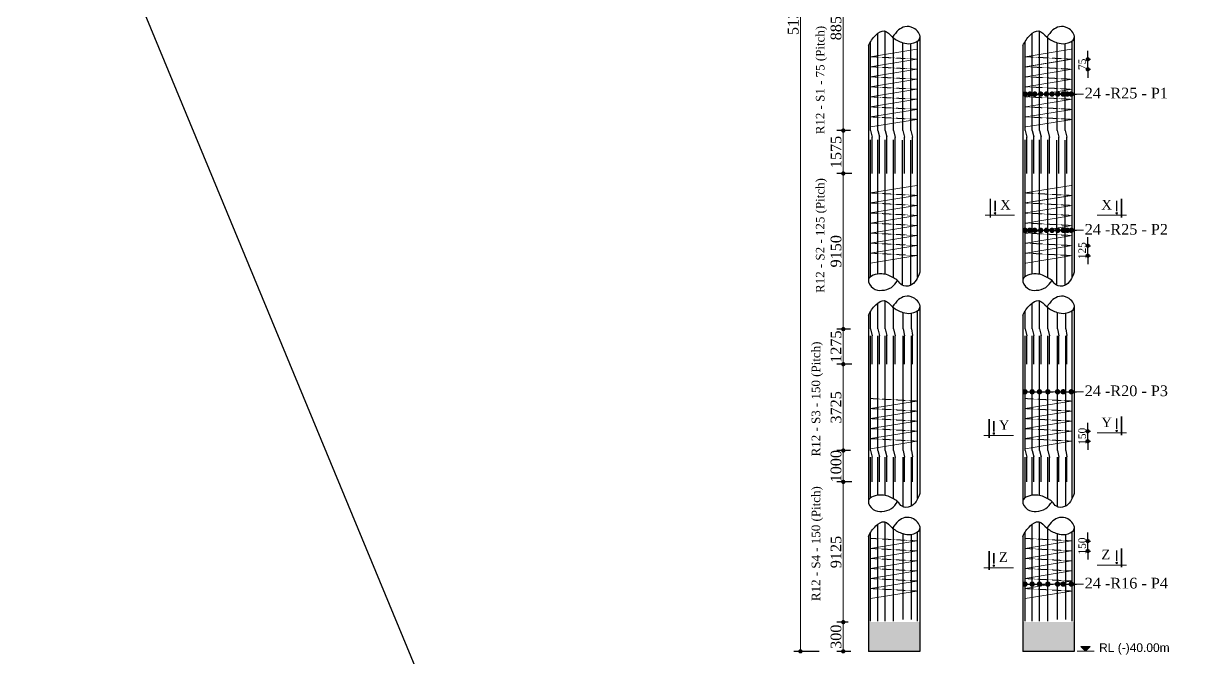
# Model space of a CAD drawing. Header units: millimetres. Extents: x -684453 to 35267, y -286696 to 273430.
# Drawn here: x -594310 to -566886, y 87976 to 102754 of the extents above; entities that cross this region are included whole.
import ezdxf

# ---------------------------------------------------------------- set-up
doc = ezdxf.new("R2010")
doc.units = ezdxf.units.MM
doc.header["$PDMODE"] = 2
doc.linetypes.add('DASHEDX2', pattern=[38.1, 25.4, -12.7])
doc.layers.get('Defpoints').update_dxf_attribs({"lineweight": 13})
for name, color, linetype, lineweight in [('Binder', 136, 'Continuous', 15), ('dim', 4, 'Continuous', 25), ('Dimision', 4, 'Continuous', 9), ('hatch', 65, 'Continuous', 9), ('Pire Line', 11, 'Continuous', 25), ('Reinf.', 12, 'Continuous', 30), ('Text', 7, 'Continuous', 15)]:
    doc.layers.add(name, color=color, linetype=linetype, lineweight=lineweight)
doc.styles.add('ROMANS', font='arial.ttf', dxfattribs={"height": 200})
doc.styles.get("Standard").update_dxf_attribs({"font": 'times.ttf'})
doc.linetypes.add('BATTING', pattern='A,0.00254,-2.54,[134,ltypeshp.shx,S=2.54,R=0,X=-2.54,Y=0],-5.08,[134,ltypeshp.shx,S=2.54,R=180,X=2.54,Y=0],-2.54', length=10.16254)
doc.dimstyles.new('ISO-25', dxfattribs={"dimtxt": 175, "dimasz": 100, "dimexe": 65, "dimexo": 115.625, "dimgap": 40, "dimtad": 1, "dimtoh": 1, "dimdec": 0, "dimtxsty": 'Standard', "dimblk": 'DOT', "dimcen": 300, "dimclrd": 256, "dimclre": 256, "dimclrt": 256, "dimadec": 0, "dimazin": 0, "dimtfac": 1, "dimtdec": 0, "dimtix": 1, "dimtmove": 0, "dimatfit": 3, "dimldrblk": 'DOT', "dimfxl": 75, "dimlwd": -1, "dimarcsym": 0})

# ---------------------------------------------------------------- blocks, each defined once
blk = doc.blocks.new('_Dot')
at = {"color": 0, "linetype": 'ByBlock', "lineweight": -2}
blk.add_line((-0.5, 0), (-1, 0), dxfattribs=at)
at = {"color": 0, "linetype": 'ByBlock', "const_width": 0.5}
blk.add_lwpolyline([(-0.25, 0, 1), (0.25, 0, 1)], format="xyb", close=True, dxfattribs=at)
blk = doc.blocks.new('*D451')
at = {"layer": 'Defpoints', "color": 0, "ltscale": 3, "transparency": 16777216}
for p in [(-575193, 100259), (-574911, 100259), (-574880, 99259)]:
    blk.add_point(p, dxfattribs=at)
at = {"layer": 'Dimision', "color": 1, "lineweight": -2, "ltscale": 3, "transparency": 16777216}
for p, q in [((-575026, 100259), (-575343, 100259)), ((-574996, 99259), (-575343, 99259))]:
    blk.add_line(p, q, dxfattribs=at)
at = {"layer": 'Dimision', "ltscale": 3, "transparency": 16777216}
blk.add_line((-575193, 99359), (-575193, 100159), dxfattribs=at)
at = {"layer": 'Dimision', "ltscale": 3, "transparency": 16777216, "xscale": 100, "yscale": 100, "zscale": 100}
for p, rotation in [((-575193, 100259), 90), ((-575193, 99259), 270)]:
    blk.add_blockref('_Dot', p, dxfattribs=dict(at, rotation=rotation))
at = {"layer": 'Dimision', "ltscale": 3, "transparency": 16777216, "insert": (-575361, 99759), "char_height": 250, "attachment_point": 5, "rotation": 90}
blk.add_mtext('1575', dxfattribs=at)
blk = doc.blocks.new('*D454')
at = {"layer": 'Defpoints', "color": 0, "ltscale": 3, "transparency": 16777216}
for p in [(-575193, 99259), (-574880, 99259), (-574911, 95631)]:
    blk.add_point(p, dxfattribs=at)
at = {"layer": 'Dimision', "color": 1, "lineweight": -2, "ltscale": 3, "transparency": 16777216}
for p, q in [((-574996, 99259), (-575343, 99259)), ((-575026, 95631), (-575343, 95631))]:
    blk.add_line(p, q, dxfattribs=at)
at = {"layer": 'Dimision', "ltscale": 3, "transparency": 16777216}
blk.add_line((-575193, 95731), (-575193, 99159), dxfattribs=at)
at = {"layer": 'Dimision', "ltscale": 3, "transparency": 16777216, "xscale": 100, "yscale": 100, "zscale": 100}
for p, rotation in [((-575193, 99259), 90), ((-575193, 95631), 270)]:
    blk.add_blockref('_Dot', p, dxfattribs=dict(at, rotation=rotation))
at = {"layer": 'Dimision', "ltscale": 3, "transparency": 16777216, "insert": (-575361, 97445), "char_height": 250, "attachment_point": 5, "rotation": 90}
blk.add_mtext('9150', dxfattribs=at)
blk = doc.blocks.new('*D455')
at = {"layer": 'Defpoints', "color": 0, "ltscale": 3, "transparency": 16777216}
for p in [(-575193, 105224), (-574892, 105224), (-574911, 100259)]:
    blk.add_point(p, dxfattribs=at)
at = {"layer": 'Dimision', "color": 1, "lineweight": -2, "ltscale": 3, "transparency": 16777216}
for p, q in [((-575007, 105224), (-575343, 105224)), ((-575026, 100259), (-575343, 100259))]:
    blk.add_line(p, q, dxfattribs=at)
at = {"layer": 'Dimision', "ltscale": 3, "transparency": 16777216}
blk.add_line((-575193, 100359), (-575193, 105124), dxfattribs=at)
at = {"layer": 'Dimision', "ltscale": 3, "transparency": 16777216, "xscale": 100, "yscale": 100, "zscale": 100}
for p, rotation in [((-575193, 105224), 90), ((-575193, 100259), 270)]:
    blk.add_blockref('_Dot', p, dxfattribs=dict(at, rotation=rotation))
at = {"layer": 'Dimision', "ltscale": 3, "transparency": 16777216, "insert": (-575361, 102741), "char_height": 250, "attachment_point": 5, "rotation": 90}
blk.add_mtext('8850', dxfattribs=at)
blk = doc.blocks.new('*D458')
at = {"layer": 'Defpoints', "color": 0, "ltscale": 3, "transparency": 16777216}
for p in [(-574964, 88800), (-575193, 88119), (-574904, 88119)]:
    blk.add_point(p, dxfattribs=at)
at = {"layer": 'Dimision', "color": 1, "lineweight": -2, "ltscale": 3, "transparency": 16777216}
for p, q in [((-575080, 88800), (-575343, 88800)), ((-575019, 88119), (-575343, 88119))]:
    blk.add_line(p, q, dxfattribs=at)
at = {"layer": 'Dimision', "ltscale": 3, "transparency": 16777216}
blk.add_line((-575193, 88700), (-575193, 88219), dxfattribs=at)
at = {"layer": 'Dimision', "ltscale": 3, "transparency": 16777216, "xscale": 100, "yscale": 100, "zscale": 100}
for p, rotation in [((-575193, 88800), 90), ((-575193, 88119), 270)]:
    blk.add_blockref('_Dot', p, dxfattribs=dict(at, rotation=rotation))
at = {"layer": 'Dimision', "ltscale": 3, "transparency": 16777216, "insert": (-575361, 88459), "char_height": 250, "attachment_point": 5, "rotation": 90}
blk.add_mtext('300', dxfattribs=at)
blk = doc.blocks.new('*D459')
at = {"layer": 'Defpoints', "color": 0, "ltscale": 3, "transparency": 16777216}
for p in [(-576193, 117794), (-575805, 117794), (-575639, 88119)]:
    blk.add_point(p, dxfattribs=at)
at = {"layer": 'Dimision', "color": 1, "lineweight": -2, "ltscale": 3, "transparency": 16777216}
for p, q in [((-575921, 117794), (-576343, 117794)), ((-575754, 88119), (-576343, 88119))]:
    blk.add_line(p, q, dxfattribs=at)
at = {"layer": 'Dimision', "ltscale": 3, "transparency": 16777216}
blk.add_line((-576193, 88219), (-576193, 117694), dxfattribs=at)
at = {"layer": 'Dimision', "ltscale": 3, "transparency": 16777216, "xscale": 100, "yscale": 100, "zscale": 100}
for p, rotation in [((-576193, 117794), 90), ((-576193, 88119), 270)]:
    blk.add_blockref('_Dot', p, dxfattribs=dict(at, rotation=rotation))
at = {"layer": 'Dimision', "ltscale": 3, "transparency": 16777216, "insert": (-576360, 102956), "char_height": 250, "attachment_point": 5, "rotation": 90}
blk.add_mtext('51363', dxfattribs=at)
blk = doc.blocks.new('*D483')
at = {"layer": 'Defpoints', "color": 0, "ltscale": 3, "transparency": 16777216}
for p in [(-575193, 95631), (-574911, 95631), (-574880, 94813)]:
    blk.add_point(p, dxfattribs=at)
at = {"layer": 'Dimision', "color": 1, "lineweight": -2, "ltscale": 3, "transparency": 16777216}
for p, q in [((-575026, 95631), (-575343, 95631)), ((-574996, 94813), (-575343, 94813))]:
    blk.add_line(p, q, dxfattribs=at)
at = {"layer": 'Dimision', "ltscale": 3, "transparency": 16777216}
blk.add_line((-575193, 94913), (-575193, 95531), dxfattribs=at)
at = {"layer": 'Dimision', "ltscale": 3, "transparency": 16777216, "xscale": 100, "yscale": 100, "zscale": 100}
for p, rotation in [((-575193, 95631), 90), ((-575193, 94813), 270)]:
    blk.add_blockref('_Dot', p, dxfattribs=dict(at, rotation=rotation))
at = {"layer": 'Dimision', "ltscale": 3, "transparency": 16777216, "insert": (-575361, 95222), "char_height": 250, "attachment_point": 5, "rotation": 90}
blk.add_mtext('1275', dxfattribs=at)
blk = doc.blocks.new('*D536')
at = {"layer": 'Defpoints', "color": 0, "ltscale": 3, "transparency": 16777216}
for p in [(-575193, 92800), (-574911, 92800), (-574880, 92069)]:
    blk.add_point(p, dxfattribs=at)
at = {"layer": 'Dimision', "ltscale": 3, "transparency": 16777216}
for p, q in [((-575193, 92900), (-575193, 93000)), ((-575193, 92069), (-575193, 92800)), ((-575193, 91969), (-575193, 91869))]:
    blk.add_line(p, q, dxfattribs=at)
at = {"layer": 'Dimision', "color": 1, "lineweight": -2, "ltscale": 3, "transparency": 16777216}
for p, q in [((-575026, 92800), (-575343, 92800)), ((-574996, 92069), (-575343, 92069))]:
    blk.add_line(p, q, dxfattribs=at)
at = {"layer": 'Dimision', "ltscale": 3, "transparency": 16777216, "xscale": 100, "yscale": 100, "zscale": 100}
for p, rotation in [((-575193, 92800), 270), ((-575193, 92069), 90)]:
    blk.add_blockref('_Dot', p, dxfattribs=dict(at, rotation=rotation))
at = {"layer": 'Dimision', "ltscale": 3, "transparency": 16777216, "insert": (-575361, 92435), "char_height": 250, "attachment_point": 5, "rotation": 90}
blk.add_mtext('1000', dxfattribs=at)
blk = doc.blocks.new('*D539')
at = {"layer": 'Defpoints', "color": 0, "ltscale": 3, "transparency": 16777216}
for p in [(-574911, 94813), (-575193, 92800), (-574911, 92800)]:
    blk.add_point(p, dxfattribs=at)
at = {"layer": 'Dimision', "color": 1, "lineweight": -2, "ltscale": 3, "transparency": 16777216}
for p, q in [((-575026, 94813), (-575343, 94813)), ((-575026, 92800), (-575343, 92800))]:
    blk.add_line(p, q, dxfattribs=at)
at = {"layer": 'Dimision', "ltscale": 3, "transparency": 16777216}
blk.add_line((-575193, 94713), (-575193, 92900), dxfattribs=at)
at = {"layer": 'Dimision', "ltscale": 3, "transparency": 16777216, "xscale": 100, "yscale": 100, "zscale": 100}
for p, rotation in [((-575193, 94813), 90), ((-575193, 92800), 270)]:
    blk.add_blockref('_Dot', p, dxfattribs=dict(at, rotation=rotation))
at = {"layer": 'Dimision', "ltscale": 3, "transparency": 16777216, "insert": (-575361, 93806), "char_height": 250, "attachment_point": 5, "rotation": 90}
blk.add_mtext('3725', dxfattribs=at)
blk = doc.blocks.new('*D540')
at = {"layer": 'Defpoints', "color": 0, "ltscale": 3, "transparency": 16777216}
for p in [(-575193, 92069), (-574911, 92069), (-574964, 88800)]:
    blk.add_point(p, dxfattribs=at)
at = {"layer": 'Dimision', "color": 1, "lineweight": -2, "ltscale": 3, "transparency": 16777216}
for p, q in [((-575026, 92069), (-575343, 92069)), ((-575080, 88800), (-575343, 88800))]:
    blk.add_line(p, q, dxfattribs=at)
at = {"layer": 'Dimision', "ltscale": 3, "transparency": 16777216}
blk.add_line((-575193, 88900), (-575193, 91969), dxfattribs=at)
at = {"layer": 'Dimision', "ltscale": 3, "transparency": 16777216, "xscale": 100, "yscale": 100, "zscale": 100}
for p, rotation in [((-575193, 92069), 90), ((-575193, 88800), 270)]:
    blk.add_blockref('_Dot', p, dxfattribs=dict(at, rotation=rotation))
at = {"layer": 'Dimision', "ltscale": 3, "transparency": 16777216, "insert": (-575361, 90434), "char_height": 250, "attachment_point": 5, "rotation": 90}
blk.add_mtext('9125', dxfattribs=at)
blk = doc.blocks.new('*D529')
at = {"layer": 'Defpoints', "color": 0, "ltscale": 3, "transparency": 16777216}
for p in [(-569901, 101920), (-569492, 101920), (-569915, 101687)]:
    blk.add_point(p, dxfattribs=at)
at = {"layer": 'Pire Line', "linetype": 'Continuous', "ltscale": 3, "transparency": 16777216}
for p, q in [((-569492, 102020), (-569492, 102120)), ((-569492, 101687), (-569492, 101920)), ((-569492, 101587), (-569492, 101487))]:
    blk.add_line(p, q, dxfattribs=at)
at = {"layer": 'Pire Line', "linetype": 'Continuous', "lineweight": -2, "ltscale": 3, "transparency": 16777216}
for p, q in [((-569527, 101920), (-569427, 101920)), ((-569527, 101687), (-569427, 101687))]:
    blk.add_line(p, q, dxfattribs=at)
at = {"layer": 'Pire Line', "ltscale": 3, "transparency": 16777216, "xscale": 100, "yscale": 100, "zscale": 100}
for p, rotation in [((-569492, 101920), 270), ((-569492, 101687), 90)]:
    blk.add_blockref('_Dot', p, dxfattribs=dict(at, rotation=rotation))
at = {"layer": 'Pire Line', "ltscale": 3, "transparency": 16777216, "insert": (-569622, 101804), "char_height": 175, "attachment_point": 5, "rotation": 90}
blk.add_mtext('75', dxfattribs=at)
blk = doc.blocks.new('*D530')
at = {"layer": 'Defpoints', "color": 0, "ltscale": 3, "transparency": 16777216}
for p in [(-569901, 97575), (-569492, 97575), (-569915, 97342)]:
    blk.add_point(p, dxfattribs=at)
at = {"layer": 'Pire Line', "linetype": 'Continuous', "ltscale": 3, "transparency": 16777216}
for p, q in [((-569492, 97675), (-569492, 97775)), ((-569492, 97342), (-569492, 97575)), ((-569492, 97242), (-569492, 97142))]:
    blk.add_line(p, q, dxfattribs=at)
at = {"layer": 'Pire Line', "linetype": 'Continuous', "lineweight": -2, "ltscale": 3, "transparency": 16777216}
for p, q in [((-569527, 97575), (-569427, 97575)), ((-569527, 97342), (-569427, 97342))]:
    blk.add_line(p, q, dxfattribs=at)
at = {"layer": 'Pire Line', "ltscale": 3, "transparency": 16777216, "xscale": 100, "yscale": 100, "zscale": 100}
for p, rotation in [((-569492, 97575), 270), ((-569492, 97342), 90)]:
    blk.add_blockref('_Dot', p, dxfattribs=dict(at, rotation=rotation))
at = {"layer": 'Pire Line', "ltscale": 3, "transparency": 16777216, "insert": (-569621, 97459), "char_height": 175, "attachment_point": 5, "rotation": 90}
blk.add_mtext('125', dxfattribs=at)
blk = doc.blocks.new('*D531')
at = {"layer": 'Defpoints', "color": 0, "ltscale": 3, "transparency": 16777216}
for p in [(-569901, 93249), (-569492, 93249), (-569915, 93016)]:
    blk.add_point(p, dxfattribs=at)
at = {"layer": 'Pire Line', "linetype": 'Continuous', "lineweight": -2, "ltscale": 3, "transparency": 16777216}
for p, q in [((-569527, 93249), (-569427, 93249)), ((-569527, 93016), (-569427, 93016))]:
    blk.add_line(p, q, dxfattribs=at)
at = {"layer": 'Pire Line', "linetype": 'Continuous', "ltscale": 3, "transparency": 16777216}
for p, q in [((-569492, 93349), (-569492, 93449)), ((-569492, 93016), (-569492, 93249)), ((-569492, 92916), (-569492, 92816))]:
    blk.add_line(p, q, dxfattribs=at)
at = {"layer": 'Pire Line', "ltscale": 3, "transparency": 16777216, "xscale": 100, "yscale": 100, "zscale": 100}
for p, rotation in [((-569492, 93249), 270), ((-569492, 93016), 90)]:
    blk.add_blockref('_Dot', p, dxfattribs=dict(at, rotation=rotation))
at = {"layer": 'Pire Line', "ltscale": 3, "transparency": 16777216, "insert": (-569621, 93133), "char_height": 175, "attachment_point": 5, "rotation": 90}
blk.add_mtext('150', dxfattribs=at)
blk = doc.blocks.new('*D532')
at = {"layer": 'Defpoints', "color": 0, "ltscale": 3, "transparency": 16777216}
for p in [(-569901, 90690), (-569492, 90690), (-569915, 90457)]:
    blk.add_point(p, dxfattribs=at)
at = {"layer": 'Pire Line', "linetype": 'Continuous', "ltscale": 3, "transparency": 16777216}
for p, q in [((-569492, 90790), (-569492, 90890)), ((-569492, 90457), (-569492, 90690)), ((-569492, 90357), (-569492, 90257))]:
    blk.add_line(p, q, dxfattribs=at)
at = {"layer": 'Pire Line', "linetype": 'Continuous', "lineweight": -2, "ltscale": 3, "transparency": 16777216}
for p, q in [((-569527, 90690), (-569427, 90690)), ((-569527, 90457), (-569427, 90457))]:
    blk.add_line(p, q, dxfattribs=at)
at = {"layer": 'Pire Line', "ltscale": 3, "transparency": 16777216, "xscale": 100, "yscale": 100, "zscale": 100}
for p, rotation in [((-569492, 90690), 270), ((-569492, 90457), 90)]:
    blk.add_blockref('_Dot', p, dxfattribs=dict(at, rotation=rotation))
at = {"layer": 'Pire Line', "ltscale": 3, "transparency": 16777216, "insert": (-569621, 90574), "char_height": 175, "attachment_point": 5, "rotation": 90}
blk.add_mtext('150', dxfattribs=at)

msp = doc.modelspace()

# ---------------------------------------------------------------- hatches: boundary and pattern name
at = {"layer": 'Dimision', "ltscale": 5}
msp.add_hatch(color=256, dxfattribs=at).paths.add_polyline_path([(-569650.1, 88228.1), (-569437.9, 88228.1), (-569544, 88122.1)])
at = {"layer": 'hatch', "ltscale": 30}
h = msp.add_hatch(dxfattribs=at)
h.set_pattern_fill('AR-CONC', color=256, style=0)
h.set_pattern_definition([(50, (-271769.34, -5216.93), (182.18467, -15.939086), [19.05, -209.55]), (355, (-271769.34, -5216.93), (-35.24283, 191.05664), [15.24, -167.64]), (100.451, (-271754.16, -5218.26), (146.9425, 175.11669), [16.19, -178.09]), (46.1842, (-271769.34, -5166.13), (271.07904, -42.04233), [28.575, -314.325]), (96.6356, (-271746.75, -5169.63), (237.40423, 247.42556), [24.285, -267.135]), (351.184, (-271769.34, -5166.13), (237.4046, 247.42512), [22.86, -251.46]), (21, (-271743.94, -5178.83), (151.61488, -102.26552), [19.05, -209.55]), (326, (-271743.94, -5178.83), (61.80203, 184.18797), [15.24, -167.64]), (71.4514, (-271731.3, -5187.35), (213.41649, 81.92286), [16.19, -178.09]), (37.5, (-271769.34, -5216.93), (3.088603, 84.555039), [0, -165.608, 0, -170.18, 0, -168.275]), (7.5, (-271769.34, -5216.93), (66.819663, 100.180575), [0, -97.028, 0, -161.798, 0, -64.135]), (327.5, (-271825.98, -5216.93), (135.590595, -5.728744), [0, -63.5, 0, -198.12, 0, -262.89]), (317.5, (-271851.38, -5216.93), (148.12918, 25.42649), [0, -82.55, 0, -131.572, 0, -186.69])])
h.paths.add_polyline_path([(-569806, 88799.8), (-571006, 88799.8), (-571006, 88119), (-569806, 88119)])
h.paths.add_polyline_path([(-573406, 88799.8), (-574606, 88799.8), (-574606, 88119), (-573406, 88119)])
at = {"layer": 'Text'}
for points in [[(-571653.1, 98349.1, 1), (-571653.1, 98313.2, 1)], [(-568816.4, 98349.1, -1), (-568816.4, 98313.2, -1)], [(-568816.4, 93276.1, -1), (-568816.4, 93240.2, -1)], [(-571682.4, 93214.7, 1), (-571682.4, 93178.8, 1)], [(-571682.4, 90135.5, 1), (-571682.4, 90099.6, 1)], [(-568816.4, 90196.8, -1), (-568816.4, 90161, -1)]]:
    msp.add_hatch(color=256, dxfattribs=at).paths.add_polyline_path(points)

# ---------------------------------------------------------------- linework, layer by layer
at = {"layer": 'Binder', "ltscale": 5}
for p, q in [((-574554.5, 101981.2), (-573475.6, 102156.3)), ((-570954.5, 101981.2), (-569875.6, 102156.3)), ((-574554.5, 101747.4), (-573475.6, 101922.5)), ((-570954.5, 101747.4), (-569875.6, 101922.5)), ((-570937.3, 101747.4), (-569858.5, 101922.5)), ((-574554.5, 101513.6), (-573475.6, 101688.7)), ((-570937.3, 101513.6), (-569858.5, 101688.7)), ((-574554.5, 101279.8), (-573475.6, 101454.9)), ((-574554.5, 101046), (-573475.6, 101221.1)), ((-570937.3, 101279.8), (-569858.5, 101454.9)), ((-570937.3, 101046), (-569858.5, 101221.1)), ((-574554.5, 100812.1), (-573475.6, 100987.3)), ((-570937.3, 100812.1), (-569858.5, 100987.3)), ((-574554.5, 100578.3), (-573475.6, 100753.5)), ((-570937.3, 100578.3), (-569858.5, 100753.5)), ((-574554.5, 100344.5), (-573475.6, 100519.7)), ((-570937.3, 100344.5), (-569858.5, 100519.7)), ((-574554.5, 98805.2), (-573475.6, 98980.3)), ((-574554.5, 98571.4), (-573475.6, 98746.5)), ((-570954.5, 98805.2), (-569875.6, 98980.3)), ((-570954.5, 98571.4), (-569875.6, 98746.5)), ((-570937.3, 98571.4), (-569858.5, 98746.5)), ((-574554.5, 98337.5), (-573475.6, 98512.7)), ((-570937.3, 98337.5), (-569858.5, 98512.7)), ((-574554.5, 98103.7), (-573475.6, 98278.9)), ((-570937.3, 98103.7), (-569858.5, 98278.9)), ((-574554.5, 97869.9), (-573475.6, 98045.1)), ((-570937.3, 97869.9), (-569858.5, 98045.1)), ((-574554.5, 97636.1), (-573475.6, 97811.3)), ((-570937.3, 97636.1), (-569858.5, 97811.3)), ((-574554.5, 97402.3), (-573475.6, 97577.5)), ((-570937.3, 97402.3), (-569858.5, 97577.5)), ((-574554.5, 97168.5), (-573475.6, 97343.6)), ((-570937.3, 97168.5), (-569858.5, 97343.6)), ((-574554.5, 93778.5), (-573475.6, 93953.7)), ((-570954.5, 93778.5), (-569875.6, 93953.7)), ((-574554.5, 93544.7), (-573475.6, 93719.9)), ((-570954.5, 93544.7), (-569875.6, 93719.9)), ((-574554.5, 93310.9), (-573475.6, 93486.1)), ((-574554.5, 93077.1), (-573475.6, 93252.2)), ((-570954.5, 93310.9), (-569875.6, 93486.1)), ((-570954.5, 93077.1), (-569875.6, 93252.2)), ((-574554.5, 92843.3), (-573475.6, 93018.4)), ((-570954.5, 92843.3), (-569875.6, 93018.4)), ((-574554.5, 90518.3), (-573475.6, 90693.5)), ((-570954.5, 90518.3), (-569875.6, 90693.5)), ((-574554.5, 90284.5), (-573475.6, 90459.7)), ((-574554.5, 90050.7), (-573475.6, 90225.9)), ((-570954.5, 90284.5), (-569875.6, 90459.7)), ((-570954.5, 90050.7), (-569875.6, 90225.9)), ((-574554.5, 89816.9), (-573475.6, 89992.1)), ((-570954.5, 89816.9), (-569875.6, 89992.1)), ((-574554.5, 89583.1), (-573475.6, 89758.3)), ((-570954.5, 89583.1), (-569875.6, 89758.3)), ((-574554.5, 89349.3), (-573475.6, 89524.4)), ((-570954.5, 89349.3), (-569875.6, 89524.4))]:
    msp.add_line(p, q, dxfattribs=at)
at = {"layer": 'Binder', "linetype": 'DASHEDX2', "ltscale": 0.007}
for p, q in [((-573475.6, 101922.5), (-574554.5, 101981.2)), ((-573475.6, 101688.7), (-574554.5, 101747.4)), ((-569875.6, 101922.5), (-570954.5, 101981.2)), ((-569858.5, 101688.7), (-570937.3, 101747.4)), ((-573475.6, 101454.9), (-574554.5, 101513.6)), ((-569858.5, 101454.9), (-570937.3, 101513.6)), ((-573475.6, 101221.1), (-574554.5, 101279.8)), ((-569858.5, 101221.1), (-570937.3, 101279.8)), ((-573475.6, 100987.3), (-574554.5, 101046)), ((-569858.5, 100987.3), (-570937.3, 101046)), ((-573475.6, 100753.5), (-574554.5, 100812.1)), ((-569858.5, 100753.5), (-570937.3, 100812.1)), ((-573475.6, 100519.7), (-574554.5, 100578.3)), ((-569858.5, 100519.7), (-570937.3, 100578.3)), ((-573475.6, 98746.5), (-574554.5, 98805.2)), ((-569875.6, 98746.5), (-570954.5, 98805.2)), ((-573475.6, 98512.7), (-574554.5, 98571.4)), ((-569858.5, 98512.7), (-570937.3, 98571.4)), ((-573475.6, 98278.9), (-574554.5, 98337.5)), ((-569858.5, 98278.9), (-570937.3, 98337.5)), ((-573475.6, 98045.1), (-574554.5, 98103.7)), ((-569858.5, 98045.1), (-570937.3, 98103.7)), ((-573475.6, 97811.3), (-574554.5, 97869.9)), ((-573475.6, 97577.5), (-574554.5, 97636.1)), ((-569858.5, 97811.3), (-570937.3, 97869.9)), ((-569858.5, 97577.5), (-570937.3, 97636.1)), ((-573475.6, 97343.6), (-574554.5, 97402.3)), ((-569858.5, 97343.6), (-570937.3, 97402.3)), ((-573475.6, 93953.7), (-574554.5, 94012.3)), ((-569875.6, 93953.7), (-570954.5, 94012.3)), ((-573475.6, 93719.9), (-574554.5, 93778.5)), ((-573475.6, 93486.1), (-574554.5, 93544.7)), ((-569875.6, 93719.9), (-570954.5, 93778.5)), ((-569875.6, 93486.1), (-570954.5, 93544.7)), ((-573475.6, 93252.2), (-574554.5, 93310.9)), ((-569875.6, 93252.2), (-570954.5, 93310.9)), ((-573475.6, 93018.4), (-574554.5, 93077.1)), ((-569875.6, 93018.4), (-570954.5, 93077.1)), ((-573475.6, 90693.5), (-574554.5, 90752.2)), ((-573475.6, 90459.7), (-574554.5, 90518.3)), ((-569875.6, 90693.5), (-570954.5, 90752.2)), ((-569875.6, 90459.7), (-570954.5, 90518.3)), ((-573475.6, 90225.9), (-574554.5, 90284.5)), ((-569875.6, 90225.9), (-570954.5, 90284.5)), ((-573475.6, 89992.1), (-574554.5, 90050.7)), ((-569875.6, 89992.1), (-570954.5, 90050.7)), ((-573475.6, 89758.3), (-574554.5, 89816.9)), ((-569875.6, 89758.3), (-570954.5, 89816.9)), ((-573475.6, 89524.4), (-574554.5, 89583.1)), ((-569875.6, 89524.4), (-570954.5, 89583.1))]:
    msp.add_line(p, q, dxfattribs=at)
at = {"layer": 'dim', "ltscale": 30}
for points in [[(-574606.1, 102241.3), (-574431.7, 102486.1), (-574234, 102582.7), (-574041.8, 102434.6), (-573806.2, 102307.4), (-573615.6, 102285.3), (-573406, 102418.3), (-573558.3, 102649.1), (-573754.2, 102677.7), (-573903.9, 102603.8), (-574041.8, 102434.6)], [(-571006.1, 102241.3), (-570831.7, 102486.1), (-570634, 102582.7), (-570441.8, 102434.6), (-570206.2, 102307.4), (-570015.6, 102285.3), (-569806, 102418.3), (-569958.3, 102649.1), (-570154.2, 102677.7), (-570303.9, 102603.8), (-570441.8, 102434.6)], [(-573406, 96957.2), (-573633.6, 96647.4), (-573823.5, 96654.8), (-573924.7, 96760.8), (-574022.1, 96826.7), (-574296.3, 96918.5), (-574606, 96781.1), (-574493.9, 96582.4), (-574291, 96534.7), (-574072, 96603.4), (-573924.7, 96760.8)], [(-569806, 96957.2), (-570033.6, 96647.4), (-570223.5, 96654.8), (-570324.7, 96760.8), (-570422.1, 96826.7), (-570696.3, 96918.5), (-571006, 96781.1), (-570893.9, 96582.4), (-570691, 96534.7), (-570472, 96603.4), (-570324.7, 96760.8)], [(-574608, 95954.8), (-574431.7, 96199.6), (-574234, 96296.2), (-574041.8, 96148.1), (-573806.2, 96020.9), (-573615.6, 95998.8), (-573406, 96131.8), (-573558.3, 96362.6), (-573754.2, 96391.2), (-573903.9, 96317.3), (-574041.8, 96148.1)], [(-571008, 95954.8), (-570831.7, 96199.6), (-570634, 96296.2), (-570441.8, 96148.1), (-570206.2, 96020.9), (-570015.6, 95998.8), (-569806, 96131.8), (-569958.3, 96362.6), (-570154.2, 96391.2), (-570303.9, 96317.3), (-570441.8, 96148.1)], [(-573406, 91801.8), (-573633.6, 91492), (-573823.5, 91499.4), (-573924.7, 91605.4), (-574022.1, 91671.3), (-574296.3, 91763), (-574606, 91625.7), (-574493.9, 91427), (-574291, 91379.2), (-574072, 91447.9), (-573924.7, 91605.4)], [(-569806, 91801.8), (-570033.6, 91492), (-570223.5, 91499.4), (-570324.7, 91605.4), (-570422.1, 91671.3), (-570696.3, 91763), (-571006, 91625.7), (-570893.9, 91427), (-570691, 91379.2), (-570472, 91447.9), (-570324.7, 91605.4)], [(-574608, 90799.4), (-574431.7, 91044.1), (-574234, 91140.7), (-574041.8, 90992.6), (-573806.2, 90865.5), (-573615.6, 90843.4), (-573406, 90976.3), (-573558.3, 91207.1), (-573754.2, 91235.7), (-573903.9, 91161.8), (-574041.8, 90992.6)], [(-571008, 90799.4), (-570831.7, 91044.1), (-570634, 91140.7), (-570441.8, 90992.6), (-570206.2, 90865.5), (-570015.6, 90843.4), (-569806, 90976.3), (-569958.3, 91207.1), (-570154.2, 91235.7), (-570303.9, 91161.8), (-570441.8, 90992.6)]]:
    msp.add_spline(points, degree=3, dxfattribs=at)
at = {"layer": 'Dimision', "ltscale": 5}
for p, q in [((-573611.1, 102625.8), (-573611.1, 102625.8)), ((-573611.1, 102625.8), (-573611.1, 102625.8)), ((-569592.1, 101110), (-569592.1, 101110)), ((-569592.1, 101110), (-569592.1, 101110)), ((-569592.1, 97934), (-569592.1, 97934)), ((-569592.1, 97934), (-569592.1, 97934)), ((-573611.1, 96339.3), (-573611.1, 96339.3)), ((-573611.1, 96339.3), (-573611.1, 96339.3)), ((-573611.1, 91183.9), (-573611.1, 91183.9)), ((-573611.1, 91183.9), (-573611.1, 91183.9)), ((-569340.8, 88122.1), (-569737.7, 88122.1))]:
    msp.add_line(p, q, dxfattribs=at)
msp.add_lwpolyline([(-569650.1, 88228.1), (-569437.9, 88228.1), (-569544, 88122.1)], close=True, dxfattribs=at)
at = {"layer": 'Pire Line', "ltscale": 3}
for p, q in [((-573406, 102470.6), (-573406, 96957.2)), ((-569806, 102470.6), (-569806, 101373.3)), ((-569806, 102470.6), (-569806, 96957.2)), ((-574606, 102241.5), (-574606, 96745.3)), ((-571006, 102241.5), (-571006, 101341.2)), ((-571006, 102241.5), (-571006, 96745.3)), ((-573406, 96184.1), (-573406, 91801.8)), ((-569806, 96184.1), (-569806, 91801.8)), ((-574606, 95958.3), (-574606, 91589.9)), ((-571006, 95958.3), (-571006, 91589.9)), ((-574606, 90802.9), (-574606, 88119)), ((-573406, 91028.6), (-573406, 88119)), ((-571006, 90802.9), (-571006, 88119)), ((-569806, 91028.6), (-569806, 88119)), ((-573406, 88119), (-574606, 88119)), ((-569806, 88119), (-571006, 88119))]:
    msp.add_line(p, q, dxfattribs=at)
at = {"layer": 'Pire Line', "color": 2, "linetype": 'BATTING', "ltscale": 150}
msp.add_lwpolyline([(-510224.1, 109811.3), (-522538.2, 139540.2), (-552267.1, 151854.3), (-581996.1, 139540.2), (-594310.2, 109811.3), (-581996.1, 80082.4), (-552267.1, 67768.2), (-522538.2, 80082.4)], close=True, dxfattribs=at)
at = {"layer": 'Reinf.', "ltscale": 5}
for p, q in [((-574213.2, 100261.5), (-574213.2, 102577.8)), ((-570613.2, 100261.5), (-570613.2, 102577.8)), ((-574386.2, 100261.5), (-574386.2, 102524.9)), ((-574022.4, 100261.5), (-574022.4, 102417.9)), ((-573806.2, 100261.5), (-573806.2, 102307.4)), ((-570786.2, 100261.5), (-570786.2, 102524.9)), ((-570422.4, 100261.5), (-570422.4, 102417.9)), ((-570206.2, 100261.5), (-570206.2, 102307.4)), ((-574554.5, 100261.5), (-574515.6, 100102.9)), ((-574515.6, 99258.6), (-574515.6, 100102.9)), ((-574386.2, 100261.5), (-574349.9, 100109.5)), ((-574349.9, 99258.6), (-574349.9, 100109.5)), ((-574213.2, 100261.5), (-574176.9, 100109.5)), ((-574178.9, 99258.6), (-574178.9, 100114.7)), ((-574022.4, 100261.5), (-573981.5, 100097.8)), ((-573806.2, 100261.5), (-573768.1, 100104.7)), ((-573768.1, 99258.6), (-573768.1, 100104.7)), ((-573615.6, 100261.5), (-573578.7, 100108)), ((-573578.7, 99258.6), (-573578.7, 100108)), ((-570954.5, 100261.5), (-570915.6, 100102.9)), ((-570915.6, 99258.6), (-570915.6, 100102.9)), ((-570786.2, 100261.5), (-570749.9, 100109.5)), ((-570749.9, 99258.6), (-570749.9, 100109.5)), ((-570613.2, 100261.5), (-570576.9, 100109.5)), ((-570578.9, 99258.6), (-570578.9, 100114.7)), ((-570422.4, 100261.5), (-570381.5, 100097.8)), ((-570206.2, 100261.5), (-570168.1, 100104.7)), ((-570168.1, 99258.6), (-570168.1, 100104.7)), ((-570015.6, 100261.5), (-569978.7, 100108)), ((-569978.7, 99258.6), (-569978.7, 100108)), ((-574022.4, 96826.9), (-574022.4, 100041)), ((-573981.5, 99258.6), (-573981.5, 100097.8)), ((-570422.4, 96826.9), (-570422.4, 100041)), ((-570381.5, 99258.6), (-570381.5, 100097.8)), ((-574022.4, 95634), (-574022.4, 96131.4)), ((-570422.4, 95634), (-570422.4, 96131.4)), ((-574554.5, 95634), (-574515.6, 95475.5)), ((-574515.6, 94812.5), (-574515.6, 95475.5)), ((-574386.2, 95634), (-574349.9, 95482.1)), ((-574349.9, 94812.5), (-574349.9, 95482.1)), ((-574213.2, 95634), (-574176.9, 95482.1)), ((-574178.9, 94812.5), (-574178.9, 95487.2)), ((-574022.4, 95634), (-573981.5, 95470.3)), ((-574022.4, 92803.2), (-574022.4, 95475.5)), ((-573981.5, 94812.5), (-573981.5, 95470.3)), ((-573794.5, 95634), (-573768.1, 95477.3)), ((-573768.1, 94812.5), (-573768.1, 95477.3)), ((-573605, 95634), (-573578.7, 95480.5)), ((-573578.7, 94812.5), (-573578.7, 95480.5)), ((-570954.5, 95634), (-570915.6, 95475.5)), ((-570915.6, 94812.5), (-570915.6, 95475.5)), ((-570786.2, 95634), (-570749.9, 95482.1)), ((-570749.9, 94812.5), (-570749.9, 95482.1)), ((-570613.2, 95634), (-570576.9, 95482.1)), ((-570578.9, 94812.5), (-570578.9, 95487.2)), ((-570422.4, 95634), (-570381.5, 95470.3)), ((-570422.4, 92803.2), (-570422.4, 95475.5)), ((-570381.5, 94812.5), (-570381.5, 95470.3)), ((-570194.5, 95634), (-570168.1, 95477.3)), ((-570168.1, 94812.5), (-570168.1, 95477.3)), ((-570005, 95634), (-569978.7, 95480.5)), ((-569978.7, 94812.5), (-569978.7, 95480.5)), ((-574554.5, 92803.2), (-574515.6, 92644.6)), ((-574386.2, 92803.2), (-574349.9, 92651.2)), ((-574213.2, 92803.2), (-574176.9, 92651.2)), ((-574022.4, 92803.2), (-573981.5, 92639.5)), ((-573794.5, 92803.2), (-573768.1, 92646.4)), ((-573605, 92803.2), (-573578.7, 92649.7)), ((-570954.5, 92803.2), (-570915.6, 92644.6)), ((-570786.2, 92803.2), (-570749.9, 92651.2)), ((-570613.2, 92803.2), (-570576.9, 92651.2)), ((-570422.4, 92803.2), (-570381.5, 92639.5)), ((-570194.5, 92803.2), (-570168.1, 92646.4)), ((-570005, 92803.2), (-569978.7, 92649.7)), ((-574515.6, 92068.8), (-574515.6, 92644.6)), ((-574349.9, 92068.8), (-574349.9, 92651.2)), ((-574178.9, 92068.8), (-574178.9, 92656.4)), ((-574022.4, 91671.4), (-574022.4, 92644.6)), ((-573981.5, 92068.8), (-573981.5, 92639.5)), ((-573768.1, 92068.8), (-573768.1, 92646.4)), ((-573578.7, 92068.8), (-573578.7, 92649.7)), ((-570915.6, 92068.8), (-570915.6, 92644.6)), ((-570749.9, 92068.8), (-570749.9, 92651.2)), ((-570578.9, 92068.8), (-570578.9, 92656.4)), ((-570422.4, 91671.4), (-570422.4, 92644.6)), ((-570381.5, 92068.8), (-570381.5, 92639.5)), ((-570168.1, 92068.8), (-570168.1, 92646.4)), ((-569978.7, 92068.8), (-569978.7, 92649.7)), ((-574022.4, 88819.5), (-574022.4, 91021.7)), ((-570422.4, 88819.5), (-570422.4, 91021.7))]:
    msp.add_line(p, q, dxfattribs=at)
for points in [[(-574554.5, 100261.5), (-574554.5, 102330.6)], [(-573458.5, 96834.7), (-573458.5, 102347.3)], [(-570954.5, 100261.5), (-570954.5, 102330.6)], [(-569858.5, 96834.7), (-569858.5, 102347.3)], [(-573615.6, 100261.5), (-573615.6, 102285.3)], [(-570015.6, 100261.5), (-570015.6, 102285.3)], [(-574554.5, 96855.1), (-574554.5, 100041)], [(-574388.7, 96913.6), (-574388.7, 100041)], [(-574217.7, 96908.5), (-574217.7, 100041)], [(-573809.2, 96647.2), (-573809.2, 100033)], [(-573619.8, 96647.2), (-573619.8, 100033)], [(-570954.5, 96855.1), (-570954.5, 100041)], [(-570788.7, 96913.6), (-570788.7, 100041)], [(-570617.7, 96908.5), (-570617.7, 100041)], [(-570209.2, 96647.2), (-570209.2, 100033)], [(-570019.8, 96647.2), (-570019.8, 100033)], [(-574217.7, 95634), (-574217.7, 96292.7)], [(-570617.7, 95634), (-570617.7, 96292.7)], [(-574554.5, 95634), (-574554.5, 96045.9)], [(-574388.7, 95634), (-574388.7, 96236.4)], [(-573794.5, 95634), (-573794.5, 96017.4)], [(-573605, 95634), (-573605, 96000.4)], [(-573458.5, 91679.2), (-573458.5, 96060.8)], [(-570954.5, 95634), (-570954.5, 96045.9)], [(-570788.7, 95634), (-570788.7, 96236.4)], [(-570194.5, 95634), (-570194.5, 96017.4)], [(-570005, 95634), (-570005, 96000.4)], [(-569858.5, 91679.2), (-569858.5, 96060.8)], [(-574554.5, 92803.2), (-574554.5, 95475.5)], [(-574388.7, 92803.2), (-574388.7, 95475.5)], [(-574217.7, 92803.2), (-574217.7, 95475.5)], [(-573794.5, 92803.2), (-573794.5, 95475.5)], [(-573605, 92803.2), (-573605, 95475.5)], [(-570954.5, 92803.2), (-570954.5, 95475.5)], [(-570788.7, 92803.2), (-570788.7, 95475.5)], [(-570617.7, 92803.2), (-570617.7, 95475.5)], [(-570194.5, 92803.2), (-570194.5, 95475.5)], [(-570005, 92803.2), (-570005, 95475.5)], [(-574554.5, 91699.6), (-574554.5, 92644.6)], [(-574388.7, 91758.2), (-574388.7, 92644.6)], [(-574217.7, 91753.1), (-574217.7, 92644.6)], [(-573794.5, 91485.4), (-573794.5, 92644.6)], [(-573605, 91505.1), (-573605, 92644.6)], [(-570954.5, 91699.6), (-570954.5, 92644.6)], [(-570788.7, 91758.2), (-570788.7, 92644.6)], [(-570617.7, 91753.1), (-570617.7, 92644.6)], [(-570194.5, 91485.4), (-570194.5, 92644.6)], [(-570005, 91505.1), (-570005, 92644.6)], [(-574388.7, 88819.5), (-574388.7, 91080.9)], [(-574217.7, 88819.5), (-574217.7, 91137.3)], [(-570788.7, 88819.5), (-570788.7, 91080.9)], [(-570617.7, 88819.5), (-570617.7, 91137.3)], [(-574554.5, 88819.5), (-574554.5, 90890.5)], [(-573794.5, 88857.4), (-573794.5, 90861.9)], [(-573605, 88857.4), (-573605, 90845)], [(-573458.5, 88819.5), (-573458.5, 90905.3)], [(-570954.5, 88819.5), (-570954.5, 90890.5)], [(-570194.5, 88857.4), (-570194.5, 90861.9)], [(-570005, 88857.4), (-570005, 90845)], [(-569858.5, 88819.5), (-569858.5, 90905.3)]]:
    msp.add_lwpolyline(points, dxfattribs=at)
at = {"layer": 'Text'}
for p, q in [((-571197.8, 98283), (-571882, 98283)), ((-569271.7, 98283), (-568587.5, 98283)), ((-571227.1, 93148.6), (-571911.3, 93148.6)), ((-569271.7, 93210), (-568587.5, 93210)), ((-571227.1, 90069.4), (-571911.3, 90069.4)), ((-569271.7, 90130.8), (-568587.5, 90130.8))]:
    msp.add_line(p, q, dxfattribs=at)
at = {"layer": 'Text', "const_width": 35.9}
for points in [[(-571763.3, 98228.1), (-571763.3, 98670.5)], [(-571653.1, 98376.6), (-571653.1, 98626.1)], [(-568816.4, 98376.6), (-568816.4, 98626.1)], [(-568706.1, 98228.1), (-568706.1, 98670.5)], [(-571792.6, 93093.8), (-571792.6, 93536.1)], [(-568816.4, 93303.6), (-568816.4, 93553.2)], [(-568706.1, 93155.1), (-568706.1, 93597.5)], [(-571682.4, 93242.3), (-571682.4, 93491.8)], [(-568706.1, 90075.9), (-568706.1, 90518.3)], [(-571792.6, 90014.5), (-571792.6, 90456.9)], [(-571682.4, 90163), (-571682.4, 90412.5)], [(-568816.4, 90224.4), (-568816.4, 90473.9)]]:
    msp.add_lwpolyline(points, dxfattribs=at)
at = {"layer": 'Text'}
for centre in [(-571653.1, 98331.1), (-568816.4, 98331.1), (-568816.4, 93258.1), (-571682.4, 93196.8), (-571682.4, 90117.5), (-568816.4, 90178.9)]:
    msp.add_circle(centre, 17.9, dxfattribs=at)

# ---------------------------------------------------------------- texts
at = {"layer": 'Dimision', "ltscale": 3, "char_height": 200, "attachment_point": 5, "rotation": 90}
for s, insert in [('R12 - S1 - 75 (Pitch)', (-575699.6, 101436.3)), ('R12 - S2 - 125 (Pitch)', (-575699.6, 97811.8)), ('R12 - S3 - 150 (Pitch)', (-575798.5, 94001.9)), ('R12 - S4 - 150 (Pitch)', (-575798.5, 90629.7))]:
    msp.add_mtext(s, dxfattribs=dict(at, insert=insert))
at = {"layer": 'Text'}
for s, height, p in [('24 -R25 - P1', 250, (-569562.1, 101008.1)), ('X', 224.2, (-571533.8, 98417.8)), ('X', 224.2, (-569173.3, 98417.8)), ('24 -R25 - P2', 250, (-569562.1, 97832)), ('24 -R20 - P3', 250, (-569562.1, 94067.5)), ('Y', 224.2, (-569173.3, 93344.9)), ('Y', 224.2, (-571563.4, 93283.5)), ('Z', 224.2, (-571563.4, 90204.2)), ('Z', 224.2, (-569173.3, 90265.6)), ('24 -R16 - P4', 250, (-569562.1, 89584.2))]:
    msp.add_text(s, height=height, dxfattribs=at).set_placement(p)
at = {"layer": 'Text', "style": 'ROMANS'}
msp.add_text('RL (-)40.00m', height=200, dxfattribs=at).set_placement((-569227.5, 88105.4))

# ---------------------------------------------------------------- dimensions: what is measured, and where the dimension line sits
at = {"layer": 'Dimision', "ltscale": 3}
for base, p1, p2, angle, text, picture, middle in [((-576192.8, 117793.7), (-575638.6, 88119), (-575805.3, 117793.7), 90, '51363', '*D459', (-576359.9, 102956.3)), ((-575193.3, 105223.8), (-574910.8, 100258.7), (-574891.9, 105223.8), 90, '8850', '*D455', (-575360.5, 102741.3)), ((-575193.3, 100258.7), (-574880.1, 99258.6), (-574910.8, 100258.7), 90, '1575', '*D451', (-575360.9, 99758.7)), ((-575193.3, 99258.6), (-574910.8, 95631.3), (-574880.1, 99258.6), 90, '9150', '*D454', (-575360.9, 97444.9)), ((-575193.3, 95631.3), (-574880.1, 94812.5), (-574910.8, 95631.3), 90, '1275', '*D483', (-575360.9, 95221.9)), ((-575193.3, 92800.4), (-574910.8, 94812.5), (-574910.8, 92800.4), 270, '3725', '*D539', (-575360.9, 93806.5)), ((-575193.3, 92800.4), (-574880.1, 92068.8), (-574910.8, 92800.4), 90, '1000', '*D536', (-575360.5, 92434.6)), ((-575193.3, 92068.8), (-574964.2, 88799.8), (-574910.8, 92068.8), 90, '9125', '*D540', (-575360.9, 90434.3)), ((-575193.3, 88119), (-574964.2, 88799.8), (-574903.7, 88119), 90, '300', '*D458', (-575360.5, 88459.4))]:
    dim = msp.add_linear_dim(base=base, p1=p1, p2=p2, angle=angle, text=text, dimstyle='ISO-25', override={"dimtxt": 250, "dimexe": 150, "dimclre": 1}, dxfattribs=at)
    dim.commit()
    dim.dimension.update_dxf_attribs({"geometry": picture, "text_midpoint": middle})
at = {"layer": 'Pire Line', "ltscale": 3}
for base, p1, p2, text, picture, middle in [((-569492.3, 101920.3), (-569915.5, 101687.4), (-569900.9, 101920.3), '75', '*D529', (-569621.6, 101803.9)), ((-569492.3, 97575.2), (-569915.5, 97342.3), (-569900.9, 97575.2), '125', '*D530', (-569621.3, 97458.8)), ((-569492.3, 93249.1), (-569915.5, 93016.2), (-569900.9, 93249.1), '150', '*D531', (-569621.3, 93132.7)), ((-569492.3, 90690.3), (-569915.5, 90457.5), (-569900.9, 90690.3), '150', '*D532', (-569621.3, 90573.9))]:
    dim = msp.add_linear_dim(base=base, p1=p1, p2=p2, angle=90, text=text, dimstyle='ISO-25', override={"dimfxl": 35, "dimfxlon": 1, "dimarcsym": 2}, dxfattribs=at)
    dim.commit()
    dim.dimension.update_dxf_attribs({"geometry": picture, "text_midpoint": middle})

# ---------------------------------------------------------------- leaders
at = {"layer": 'Dimision', "ltscale": 5}
for points in [[(-570954.5, 101110), (-570092.4, 101110)], [(-570844.8, 101110), (-569982.8, 101110)], [(-570727.2, 101110), (-569865.1, 101110)], [(-570589.9, 101110), (-569727.8, 101110)], [(-570454.1, 101110), (-569592.1, 101110)], [(-570324.9, 101110), (-569592.1, 101110)], [(-570192.3, 101110), (-569592.1, 101110)], [(-570066.4, 101110), (-569592.1, 101110)], [(-570060.3, 101110), (-569592.1, 101110)], [(-570060.3, 101110), (-569592.1, 101110)], [(-569968.3, 101110), (-569592.1, 101110)], [(-569968.3, 101110), (-569592.1, 101110)], [(-569876.3, 101110), (-569592.1, 101110)], [(-570954.5, 97934), (-570092.4, 97934)], [(-570844.8, 97934), (-569982.8, 97934)], [(-570727.2, 97934), (-569865.1, 97934)], [(-570589.9, 97934), (-569727.8, 97934)], [(-570454.1, 97934), (-569592.1, 97934)], [(-570324.9, 97934), (-569592.1, 97934)], [(-570192.3, 97934), (-569592.1, 97934)], [(-570066.4, 97934), (-569592.1, 97934)], [(-570060.3, 97934), (-569592.1, 97934)], [(-570060.3, 97934), (-569592.1, 97934)], [(-569968.3, 97934), (-569592.1, 97934)], [(-569968.3, 97934), (-569592.1, 97934)], [(-569876.3, 97934), (-569592.1, 97934)], [(-570954.5, 94169.5), (-570092.4, 94169.5)], [(-570788.7, 94169.5), (-570153.8, 94169.5)], [(-570617.7, 94169.5), (-569982.8, 94169.5)], [(-570422.4, 94169.5), (-569820, 94169.5)], [(-570194.5, 94169.5), (-569592.1, 94169.5)], [(-570066.4, 94169.5), (-569592.1, 94169.5)], [(-570060.3, 94169.5), (-569592.1, 94169.5)], [(-569876.3, 94169.5), (-569592.1, 94169.5)], [(-570954.5, 89686.1), (-570092.4, 89686.1)], [(-570788.7, 89686.1), (-570153.8, 89686.1)], [(-570617.7, 89686.1), (-569982.8, 89686.1)], [(-570422.4, 89686.1), (-569820, 89686.1)], [(-570194.5, 89686.1), (-569592.1, 89686.1)], [(-570066.4, 89686.1), (-569592.1, 89686.1)], [(-570060.3, 89686.1), (-569592.1, 89686.1)], [(-569876.3, 89686.1), (-569592.1, 89686.1)]]:
    msp.add_leader(points, dimstyle='ISO-25', override={"dimasz": 125, "dimtad": 0}, dxfattribs=at)

doc.saveas('drawing.dxf')
